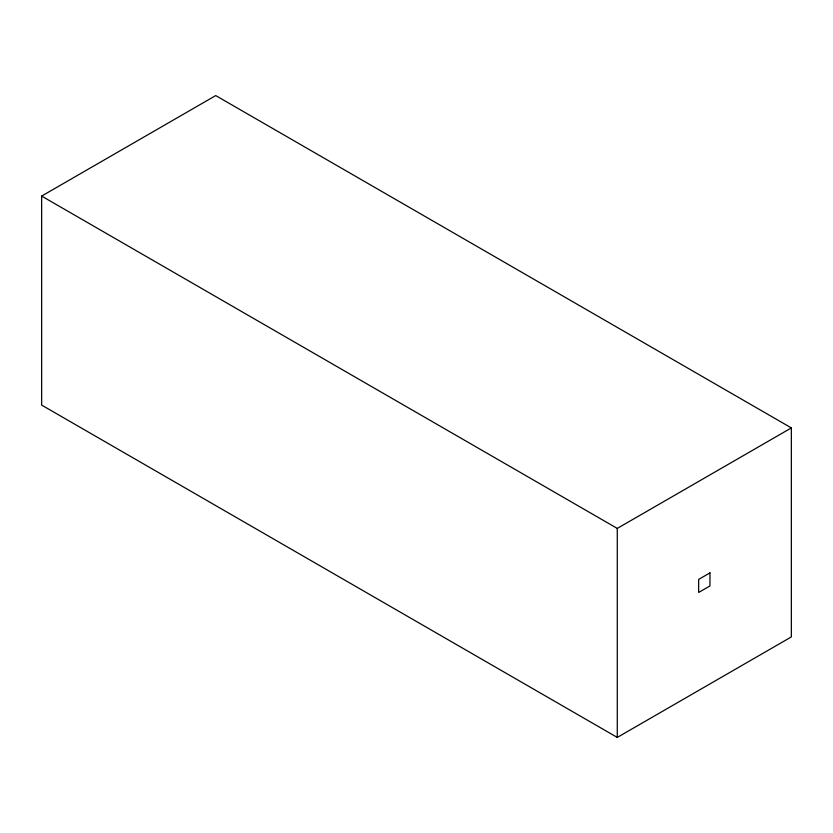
<?xml version="1.0" encoding="UTF-8"?>
<svg xmlns="http://www.w3.org/2000/svg" width="833" height="833" viewBox="0 0 833 833"><rect width="100%" height="100%" fill="white"/><g stroke="black" fill="none" stroke-linecap="round" stroke-linejoin="round"><path stroke-width="1.25" d="M41.65 196.078L215.726 95.576L791.35 427.912L791.35 636.922L617.274 737.424L41.65 405.088L41.65 196.078L617.274 528.414L791.35 427.912M617.274 528.414L617.274 737.424M709.966 572.865L698.658 579.404L698.658 592.461L709.966 585.932L709.966 572.865"/></g></svg>
